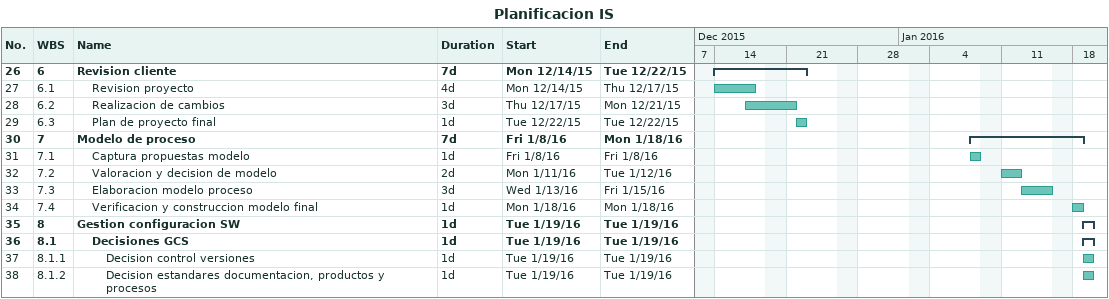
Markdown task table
Planificacion IS

| ID | WBS | Task | Duration | Start | Finish |
|---|---|---|---|---|---|
| 26 | 6 | **Revision cliente** | 7d | 2015-12-14 | 2015-12-22 |
| 27 | 6.1 | Revision proyecto | 4d | 2015-12-14 | 2015-12-17 |
| 28 | 6.2 | Realizacion de cambios | 3d | 2015-12-17 | 2015-12-21 |
| 29 | 6.3 | Plan de proyecto final | 1d | 2015-12-22 | 2015-12-22 |
| 30 | 7 | **Modelo de proceso** | 7d | 2016-01-08 | 2016-01-18 |
| 31 | 7.1 | Captura propuestas modelo | 1d | 2016-01-08 | 2016-01-08 |
| 32 | 7.2 | Valoracion y decision de modelo | 2d | 2016-01-11 | 2016-01-12 |
| 33 | 7.3 | Elaboracion modelo proceso | 3d | 2016-01-13 | 2016-01-15 |
| 34 | 7.4 | Verificacion y construccion modelo final | 1d | 2016-01-18 | 2016-01-18 |
| 35 | 8 | **Gestion configuracion SW** | 1d | 2016-01-19 | 2016-01-19 |
| 36 | 8.1 | **Decisiones GCS** | 1d | 2016-01-19 | 2016-01-19 |
| 37 | 8.1.1 | Decision control versiones | 1d | 2016-01-19 | 2016-01-19 |
| 38 | 8.1.2 | Decision estandares documentacion, productos y procesos | 1d | 2016-01-19 | 2016-01-19 |
